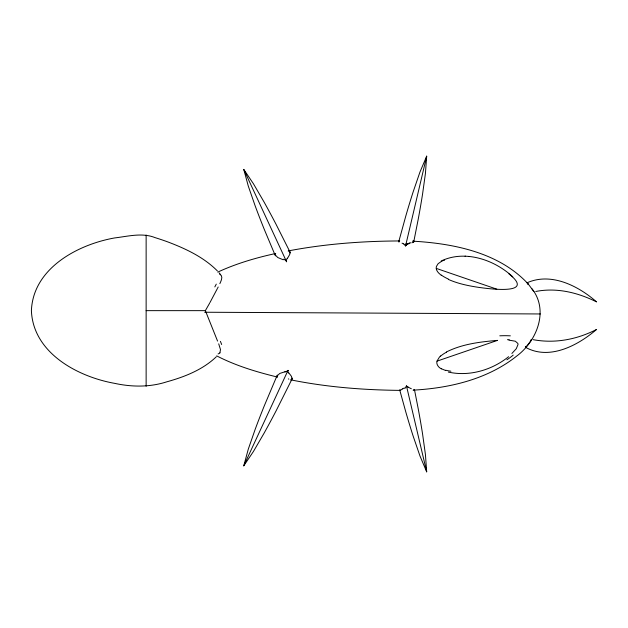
<?xml version="1.0" encoding="UTF-8"?>
<svg xmlns="http://www.w3.org/2000/svg" width="628" height="628" viewBox="0 0 628 628"><rect width="100%" height="100%" fill="white"/><g stroke="black" fill="none" stroke-linecap="round" stroke-linejoin="round"><path stroke-width="0.94" d="M398.694 241.89L405.735 216.268A143.153 15.229 -76.8 0 1 413.161 191.862L419.944 172.088L426.687 156.16L425.439 173.375L422.565 194.076A143.168 14.256 -76.8 0 1 418.224 219.203L413.632 242.408M287.969 370.434L288.017 370.559A6.202 4.255 -1.9 0 0 288.535 373.095M532.018 288.825C549.092 310.554 536.814 341.192 516.648 356.115C487.501 379.304 449.617 388.151 413.091 390.153M292.515 378.064L276.022 411.002A143.168 14.256 -65.1 0 1 263.925 433.461L253.414 451.516L243.766 465.827L248.296 449.138L255.156 429.395A143.153 15.229 -65.1 0 1 264.38 405.61L277.301 375.065M525.487 346.381C525.44 346.672 525.322 347.009 525.479 347.284C549.351 360.668 577.956 345.486 596.6 329.425C577.061 339.512 554.893 343.744 533.133 339.662M405.107 245.281L405.555 245.972L426.687 156.16M441.319 368.84A14.97 12.733 -29.5 0 1 438.823 367.003A10.825 9.035 -20.1 0 1 438.093 366.1L437.7 365.504A8.525 7.096 -14 0 1 437.504 365.119L437.386 364.915A7.395 6.241 -21.6 0 1 437.002 361.116L439.443 357.096A16.038 13.526 -21.8 0 1 440.589 355.966M243.766 465.827L288.024 370.371M219.847 283.636C221.103 280.865 223.615 276.116 219.776 274.201M218.175 287.012L217.673 287.977M217.343 288.621L209.933 302.618M209.587 303.261L205.364 310.648L217.563 341.083M404.927 388.387A19.091 10.158 32 0 0 406.057 386.55L406.465 385.882L407.548 386.785M287.506 258.296L289.744 254.458L289.744 251.436M413.86 241.246L412.926 241.113M527.599 345.07L530.032 341.915M527.379 345.345L525.542 347.331M219.918 352.81L220.491 349.592L218.709 343.83M530.275 341.601L531.555 339.74L530.935 339.834M405.555 245.972L406.669 244.999M216.283 356.79C202.687 369.806 184.632 376.871 166.765 381.832C149.833 387.311 131.911 387.107 114.563 383.339C77.511 376.69 33.103 352.912 31.4 310.648C33.103 268.376 77.511 244.598 114.563 237.949C127.877 236.387 142.109 232.423 155.053 237.619C159.347 238.946 163.602 240.375 167.809 241.921C185.755 248.719 203.739 257.158 217.414 270.951M511.883 353.486L516.271 348.728L517.99 344.599A5.032 3.525 -41.3 0 0 517.81 343.398L515.329 341.216L508.963 340.148M508.625 356.696C492.03 370.049 469.367 376.761 448.345 372.074M399.997 390.278L402.509 388.928M404.33 387.963L402.595 388.889M446.43 351.978C462.192 344.011 480.137 341.86 497.517 340.376L437.049 361.124M441.562 261.334L438.14 263.666L436.436 266.405A7.159 5.919 21 0 0 436.279 268.399A7.473 6.241 18.2 0 0 436.515 269.64M527.622 284.162C527.434 283.707 527.261 283.236 527.151 282.757C551.054 272.112 578.239 285.779 596.545 301.895C577.799 292.522 556.675 287.389 535.778 291.471M408.443 243.947L409.99 243.264M441.17 260.989C464.901 249.638 494.417 259.725 512.754 276.822M217.759 272.112C236.222 263.556 255.855 257.81 275.708 253.484M442.206 261.036L442.85 260.769M277.278 376.792L276.901 376.949A5.283 1.774 2.5 0 1 276.791 376.251L279.766 373.448L284.586 371.902M443.713 260.439L444.593 260.141M285.214 371.784L284.798 371.862M288.841 250.808C325.249 243.899 362.356 241.113 399.384 240.956M399.722 240.901L398.992 241.176M146.136 310.648L205.364 310.648M204.665 312.234L540.347 313.961M400.758 390.388C363.824 390.051 326.803 387.17 290.576 379.814M412.714 241.16C453.934 243.491 499.574 252.613 528.58 284.39M448.314 279.382C457.6 283.542 467.648 285.669 477.657 287.224C488.6 288.786 536.281 295.435 508.963 273.894M465.042 256.177L465.584 256.224M468.794 256.53L469.351 256.585M413.593 389.902L414.496 390.027M277.521 377.075C256.632 372.019 235.853 365.763 216.684 355.872M445.621 370.504L441.382 368.762M283.267 259.78L277.796 257.551L274.774 254.419A4.357 1.499 -5.7 0 1 275.323 253.492M436.279 268.399L496.779 289.155M411.324 388.74L407.941 387.06M402.046 243.154L403.584 243.954M533.353 291.266L533.886 291.604L527.575 283.134M441.178 275.245L439.058 273.392A10.755 8.918 20.3 0 1 436.491 269.648M286.58 261.656L286.494 261.672A10.409 7.583 3.8 0 1 287.239 258.21M288.904 372.961L291.549 376.486L291.863 379.422A7.175 2.19 24.6 0 1 291.164 380.097M527.151 282.514L527.457 282.961M219.109 272.811L220.664 274.671M275.409 255.863L264.38 229.636A143.153 15.229 65.1 0 1 255.156 205.851L248.296 186.108L243.766 169.411L253.414 183.729L263.925 201.784A143.168 14.256 65.1 0 1 276.022 224.235L290.505 253.021M414.417 389.391L418.224 408.797A143.168 14.256 76.8 0 1 422.565 433.924L425.439 454.625L426.687 471.84L419.944 455.912L413.161 436.138A143.153 15.229 76.8 0 1 405.735 411.733L399.691 389.87M243.766 169.411L286.588 261.766M406.465 385.882L426.687 471.84M146.136 235.029L146.136 386.259M499.786 335.815A75.855 40.184 -18.4 0 1 510.36 335.839M440.675 356.052A27.412 22.71 -22.6 0 1 446.539 352.167M450.873 371.211A44.604 38.324 -30.3 0 1 445.747 370.214M513.225 355.087A54.62 48.788 -41.5 0 1 506.851 359.805M507.471 339.685A48.018 27.616 -21 0 1 509.214 339.756M407.486 244.135A17.882 0.636 -27.1 0 1 406.371 244.747M410.382 242.596A16.509 1.021 -20.4 0 1 408.726 243.342M413.444 242.008A20.394 1.9 -16.4 0 1 411.842 242.832M406.23 244.7A22.42 13.243 28.6 0 1 407.847 243.444M405.154 245.258A15.362 7.944 -20 0 0 404.848 244.865A13.73 6.939 -16 0 0 403.686 243.899M407.698 244.402A18.605 1.405 20.7 0 1 405.994 243.664M399.235 241.913A14.876 1.821 17.3 0 1 398.929 241.521M398.906 241.38A17.019 1.468 23.2 0 1 399.424 241.38M448.447 279.091A33.983 27.436 21.3 0 1 441.319 275.088M286.14 371.65A10.064 6.72 20.6 0 1 285.269 371.862M287.907 370.387A7.434 5.118 23.3 0 1 286.038 371.517M288.433 378.857A6.602 0.989 33.6 0 1 288.817 379.171M408.027 386.974A26.07 15.457 -39.1 0 1 407.627 386.715M216.275 284.131A43.913 13.785 -58.7 0 1 214.823 286.918M219.973 352.865A9.773 6.939 31.1 0 1 218.089 353.925M220.389 341.365A48.537 19.013 61.4 0 1 221.645 344.497M288.174 251.051A6.413 1.884 -16.9 0 1 289.673 251.459M283.699 259.16A13.18 9.734 -40.6 0 1 286.651 261.554"/></g></svg>
